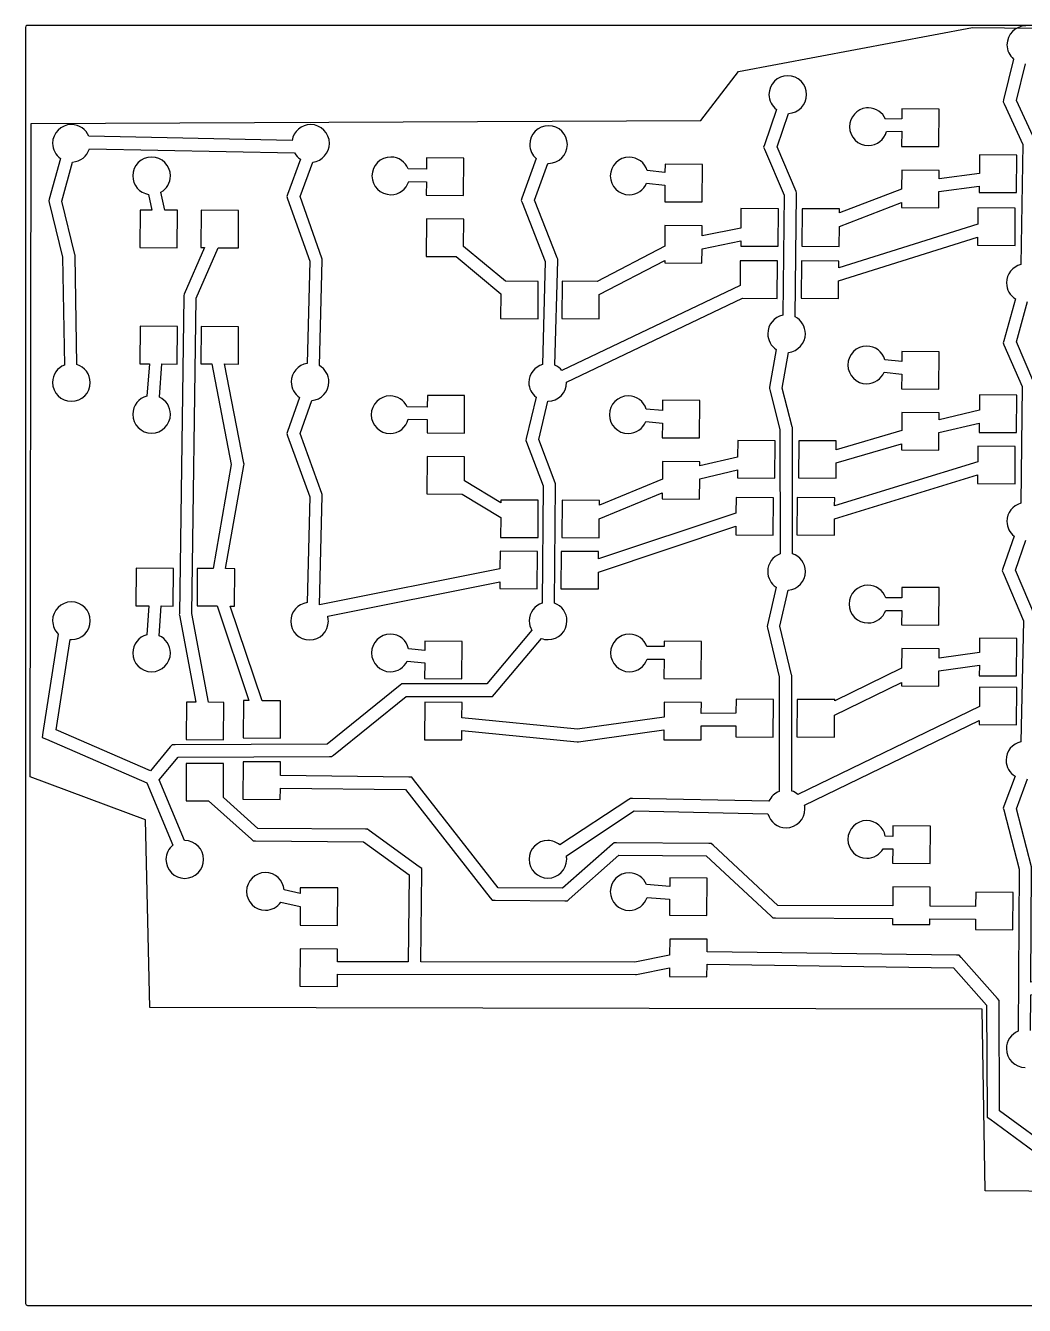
# Model space of a CAD drawing. Extents: x -65 to 306, y 72 to 292.
# Drawn here: x -27.1 to 52.4, y 72.6 to 174.6 of the extents above; entities that cross this region are included whole.
import ezdxf

# ---------------------------------------------------------------- set-up
doc = ezdxf.new("R2010")
doc.units = 0
doc.layers.add('Layer_1', color=7, linetype='CONTINUOUS')

msp = doc.modelspace()

# ---------------------------------------------------------------- linework, layer by layer
at = {"layer": 'Layer_1', "color": 7}
for points in [[(-27.13447, 174.470177), (-27.13447, 72.755538)], [(-27.037456, 174.611288), (-27.037456, 174.611288)], [(124.718724, 174.611288), (-26.993359, 174.611288)], [(-26.703159, 166.808888), (26.668512, 167.056933), (29.667671, 170.964949), (48.303905, 174.470459), (63.643922, 174.303412), (117.945552, 162.008062), (126.413525, 79.40238), (110.054037, 77.432581), (96.661441, 77.1875), (96.161662, 92.307781), (81.715895, 92.5799), (80.587297, 81.49788), (49.305244, 81.751146), (49.073432, 96.232787), (-17.230854, 96.351743), (-17.583225, 111.303679), (-26.768636, 114.741541), (-26.703159, 166.808888)], [(51.567292, 171.949097), (50.782361, 168.703542), (50.738264, 168.535972), (50.817639, 168.377222), (52.308125, 165.149306), (52.149375, 155.562569)], [(53.137153, 155.474375), (53.304722, 165.255139), (53.313542, 165.369792), (53.260625, 165.475625), (51.796597, 168.650625), (52.510972, 171.578681)], [(33.584444, 170.617361), (33.584444, 170.617361)], [(32.684861, 167.927431), (31.723542, 165.105208), (31.652986, 164.928819), (31.732361, 164.752431), (33.284583, 161.11), (33.17875, 151.532083)], [(34.184167, 151.390972), (34.281181, 161.198194), (34.29, 161.295208), (34.245903, 161.392222), (32.728958, 164.964097), (33.646181, 167.61875)], [(39.84625, 168.050903), (39.84625, 168.050903)], [(41.451389, 166.163542), (42.659653, 166.19), (42.650833, 164.990556), (45.631806, 164.972917), (45.649444, 167.945069), (42.677292, 167.971528), (42.668472, 167.186597), (41.372014, 167.160139)], [(-23.486181, 166.727986), (-23.486181, 166.727986)], [(14.525625, 166.630972), (14.525625, 166.630972)], [(-5.909028, 165.466806), (-22.101528, 165.793125)], [(-22.057431, 164.787708), (-5.715, 164.461389)], [(48.859722, 164.302639), (48.850903, 162.838611), (45.640625, 162.388819), (45.649444, 163.076736), (42.668472, 163.094375), (42.650833, 161.577431), (37.711944, 159.68125), (37.711944, 159.99875), (34.730972, 160.016389), (34.713333, 157.035417), (37.685486, 157.017778), (37.703125, 158.605278), (42.642014, 160.501458), (42.642014, 160.113403), (45.622986, 160.095764), (45.631806, 161.383403), (48.842083, 161.824375), (48.842083, 161.321667), (51.814236, 161.304028), (51.840694, 164.285), (48.859722, 164.302639), (48.859722, 164.302639)], [(-24.368125, 164.020417), (-25.258889, 160.774861), (-25.285347, 160.642569), (-25.258889, 160.519097), (-24.191736, 156.153472), (-24.041806, 147.563333)], [(-23.045208, 147.598611), (-23.195139, 156.250486), (-23.195139, 156.312222), (-23.212778, 156.365139), (-24.253472, 160.624931), (-23.406806, 163.738194)], [(-17.100903, 164.135069), (-17.100903, 164.135069)], [(-5.247569, 163.976319), (-6.270625, 161.162917), (-6.332361, 160.995347), (-6.270625, 160.818958), (-4.497917, 155.827153), (-4.709583, 147.686806)], [(-3.721806, 147.510417), (-3.501319, 155.897708), (-3.501319, 155.994722), (-3.527778, 156.082917), (-5.265208, 160.986528), (-4.259792, 163.738194)], [(1.957917, 164.135069), (1.957917, 164.135069)], [(3.386667, 162.194792), (4.788958, 162.159514), (4.780139, 161.101181), (7.761111, 161.074722), (7.77875, 164.055694), (4.797778, 164.082153), (4.788958, 163.164931), (3.342569, 163.200208)], [(13.537847, 164.011597), (12.408958, 160.863056), (12.347222, 160.686667), (12.417778, 160.519097), (14.261042, 155.809514), (14.049375, 147.607431)], [(15.037153, 147.554514), (15.257639, 155.897708), (15.257639, 156.003542), (15.222361, 156.091736), (13.414375, 160.704306), (14.463889, 163.632361)], [(20.946181, 164.12625), (20.946181, 164.12625)], [(22.339653, 162.053681), (23.786042, 161.886111), (23.777222, 160.580833), (26.758194, 160.563194), (26.784653, 163.535347), (23.803681, 163.561806), (23.794861, 162.900347), (22.38375, 163.059097)], [(-17.339028, 161.154097), (-17.074444, 159.901736), (-18.018125, 159.910556), (-18.035764, 156.929583), (-15.054792, 156.911944), (-15.037153, 159.892917), (-16.042569, 159.901736), (-16.35125, 161.330486)], [(-13.140972, 159.901736), (-13.167431, 156.920764), (-12.894028, 156.920764), (-14.499167, 153.198958), (-14.543264, 153.110764), (-14.543264, 153.004931), (-14.887222, 127.719583), (-14.896042, 127.666667), (-14.878403, 127.622569), (-13.581944, 120.681667), (-14.331597, 120.690486), (-14.358056, 117.709514), (-11.377083, 117.691875), (-11.350625, 120.672847), (-12.567708, 120.681667), (-13.890625, 127.754861), (-13.546667, 152.881458), (-11.809236, 156.911944), (-10.186458, 156.903125), (-10.168819, 159.884097), (-13.140972, 159.901736), (-13.140972, 159.901736)], [(4.788958, 159.205), (4.771319, 156.224028), (7.170208, 156.206389), (10.715625, 153.243056), (10.706806, 151.276319), (13.687778, 151.249861), (13.705417, 154.230833), (11.086042, 154.248472), (7.761111, 157.017778), (7.769931, 159.187361), (4.788958, 159.205), (4.788958, 159.205)], [(29.853819, 160.025208), (29.845, 158.481806), (26.767014, 157.846806), (26.775833, 158.667014), (23.794861, 158.684653), (23.786042, 157.026597), (18.397361, 154.222014), (15.601597, 154.248472), (15.575139, 151.2675), (18.556111, 151.241042), (18.564931, 153.190139), (23.777222, 155.897708), (23.777222, 155.703681), (26.749375, 155.686042), (26.758194, 156.82375), (29.836181, 157.449931), (29.836181, 157.044236), (32.817153, 157.026597), (32.834792, 159.99875), (29.853819, 160.025208), (29.853819, 160.025208)], [(48.727431, 160.086944), (48.718611, 158.790486), (37.641389, 155.315625), (37.641389, 155.844792), (34.669236, 155.862431), (34.642778, 152.890278), (37.62375, 152.863819), (37.632569, 154.266111), (48.709792, 157.740972), (48.709792, 157.105972), (51.690764, 157.088333), (51.708403, 160.069306), (48.727431, 160.086944), (48.727431, 160.086944)], [(15.954375, 146.205139), (29.986111, 152.890278), (32.746597, 152.872639), (32.773056, 155.853611), (29.792083, 155.87125), (29.783264, 153.895694), (15.592778, 147.131181)], [(51.717222, 152.837361), (50.791181, 149.494792), (50.738264, 149.327222), (50.808819, 149.168472), (52.246389, 145.861181), (52.140556, 136.539028)], [(53.137153, 136.486111), (53.242986, 145.967014), (53.242986, 146.072847), (53.198889, 146.169861), (51.796597, 149.397778), (52.687361, 152.625694)], [(-18.018125, 150.650139), (-18.035764, 147.669167), (-17.277292, 147.660347), (-17.471319, 145.085069)], [(-16.474722, 144.996875), (-16.280694, 147.651528), (-15.054792, 147.642708), (-15.037153, 150.623681), (-18.018125, 150.650139), (-18.018125, 150.650139)], [(-13.140972, 150.641319), (-13.167431, 147.660347), (-12.311944, 147.651528), (-10.750903, 139.634653), (-12.206111, 131.344375), (-13.458472, 131.353194), (-13.476111, 128.372222), (-11.888611, 128.363403), (-9.348611, 120.822778), (-9.789583, 120.822778), (-9.816042, 117.841806), (-6.835069, 117.824167), (-6.817431, 120.796319), (-8.290278, 120.805139), (-10.839097, 128.354583), (-10.495139, 128.354583), (-10.4775, 131.326736), (-11.200694, 131.335556), (-9.754306, 139.564097), (-9.736667, 139.652292), (-9.754306, 139.740486), (-11.288889, 147.651528), (-10.186458, 147.642708), (-10.168819, 150.614861), (-13.140972, 150.641319), (-13.140972, 150.641319)], [(39.872708, 149.071458), (39.872708, 149.071458)], [(32.667222, 148.806875), (32.138056, 145.790625), (32.120417, 145.684792), (32.146875, 145.578958), (32.958264, 142.421597), (32.967083, 132.508542)], [(33.963681, 132.526181), (33.954861, 142.509792), (33.954861, 142.571528), (33.937222, 142.633264), (33.143472, 145.720069), (33.637361, 148.56875)], [(41.257361, 146.98125), (42.659653, 146.8225), (42.650833, 145.667153), (45.631806, 145.640694), (45.649444, 148.621667), (42.677292, 148.639306), (42.668472, 147.836736), (41.310278, 147.986667)], [(-5.318125, 144.979236), (-6.270625, 142.271667), (-6.332361, 142.095278), (-6.270625, 141.927708), (-4.497917, 137.059375), (-4.718403, 128.627986)], [(4.868333, 145.137986), (4.859514, 144.203125), (3.254375, 144.238403)], [(3.351389, 143.241806), (4.850694, 143.215347), (4.841875, 142.165833), (7.822847, 142.139375), (7.840486, 145.120347), (4.868333, 145.137986), (4.868333, 145.137986)], [(13.537847, 144.996875), (12.744097, 141.698403), (12.708819, 141.548472), (12.761736, 141.407361), (14.093472, 137.923681), (14.014097, 128.592708)], [(20.875625, 145.102708), (20.875625, 145.102708)], [(48.859722, 145.173264), (48.850903, 143.956181), (45.640625, 143.206528), (45.649444, 143.744514), (42.668472, 143.770972), (42.659653, 142.333403), (37.447361, 140.807639), (37.447361, 141.513194), (34.475208, 141.530833), (34.44875, 138.558681), (37.429722, 138.532222), (37.438542, 139.766944), (42.650833, 141.292708), (42.642014, 140.79), (45.622986, 140.772361), (45.631806, 142.183472), (48.842083, 142.933125), (48.842083, 142.192292), (51.814236, 142.174653), (51.840694, 145.146806), (48.859722, 145.173264), (48.859722, 145.173264)], [(-3.069167, 127.543194), (10.645069, 130.294861), (10.63625, 129.739236), (13.617222, 129.721597), (13.643681, 132.702569), (10.662708, 132.720208), (10.653889, 131.326736), (-3.730625, 128.442778), (-3.501319, 137.13875), (-3.501319, 137.235764), (-3.527778, 137.323958), (-5.265208, 142.104097), (-4.339167, 144.723472)], [(15.010694, 128.575069), (15.090069, 137.994236), (15.090069, 138.09125), (15.063611, 138.179444), (13.749514, 141.619028), (14.481528, 144.670556)], [(22.269097, 143.047778), (23.592014, 142.933125), (23.583194, 141.768958), (26.564167, 141.751319), (26.581806, 144.732292), (23.609653, 144.749931), (23.600833, 143.938542), (22.313194, 144.053194)], [(29.598056, 141.539653), (29.589236, 140.225556), (26.581806, 139.52), (26.581806, 139.855139), (23.600833, 139.881597), (23.592014, 138.461667), (18.57375, 136.397917), (18.57375, 136.777153), (15.601597, 136.794792), (15.575139, 133.822639), (18.556111, 133.796181), (18.564931, 135.313125), (23.583194, 137.385694), (23.583194, 136.900625), (26.555347, 136.874167), (26.572986, 138.496944), (29.580417, 139.2025), (29.580417, 138.558681), (32.552569, 138.541042), (32.579028, 141.522014), (29.598056, 141.539653), (29.598056, 141.539653)], [(48.727431, 141.089861), (48.718611, 139.846319), (37.315069, 136.345), (37.323889, 136.971181), (34.342917, 136.997639), (34.316458, 134.016667), (37.297431, 133.990208), (37.30625, 135.295486), (48.709792, 138.805625), (48.709792, 138.108889), (51.690764, 138.082431), (51.708403, 141.063403), (48.727431, 141.089861), (48.727431, 141.089861)], [(4.859514, 140.269653), (4.833056, 137.288681), (7.655278, 137.271042), (10.715625, 135.418958), (10.706806, 133.822639), (13.687778, 133.805), (13.705417, 136.785972), (10.724444, 136.803611), (10.724444, 136.574306), (7.822847, 138.338194), (7.840486, 140.243194), (4.859514, 140.269653), (4.859514, 140.269653)], [(29.465764, 136.997639), (29.456944, 135.762917), (18.512014, 132.102847), (18.512014, 132.69375), (15.531042, 132.711389), (15.513403, 129.730417), (18.494375, 129.712778), (18.503194, 131.044514), (29.448125, 134.713403), (29.448125, 134.025486), (32.429097, 133.999028), (32.446736, 136.98), (29.465764, 136.997639), (29.465764, 136.997639)], [(51.620208, 133.928472), (50.729444, 131.344375), (50.667708, 131.167986), (50.747083, 130.991597), (52.369861, 127.181597), (52.158194, 117.533125)], [(53.145972, 117.400833), (53.375278, 127.260972), (53.375278, 127.375625), (53.331181, 127.472639), (51.734861, 131.203264), (52.563889, 133.602153)], [(-18.326806, 131.362014), (-18.353264, 128.381042), (-17.321389, 128.372222), (-17.488958, 126.070347)], [(-16.492361, 125.990972), (-16.324792, 128.363403), (-15.372292, 128.354583), (-15.345833, 131.335556), (-18.326806, 131.362014), (-18.326806, 131.362014)], [(32.649583, 129.862708), (31.961667, 126.846458), (31.935208, 126.731806), (31.961667, 126.617153), (32.896528, 122.710139), (32.905347, 113.582014)], [(33.910764, 113.608472), (33.901944, 122.763056), (33.901944, 122.815972), (33.884306, 122.877708), (32.958264, 126.740625), (33.619722, 129.606944)], [(39.969722, 130.012639), (39.969722, 130.012639)], [(41.389653, 128.010625), (42.659653, 128.010625), (42.650833, 126.855278), (45.631806, 126.837639), (45.649444, 129.818611), (42.677292, 129.83625), (42.668472, 129.007222), (41.389653, 129.007222)], [(-24.535694, 126.114444), (-25.752778, 118.273958), (-25.814514, 117.885903), (-25.461736, 117.735972), (-17.480139, 114.269931), (-15.407569, 109.304583)], [(13.193889, 126.423125), (9.595556, 122.145694), (3.007431, 122.145694), (2.831042, 122.145694), (2.69875, 122.039861), (-3.104444, 117.356736), (-15.231181, 117.295), (-15.460486, 117.295), (-15.610417, 117.118611), (-17.197917, 115.23125), (-24.703264, 118.494444), (-23.592014, 125.691111)], [(-14.472708, 109.657361), (-16.501181, 114.508056), (-14.993056, 116.298403), (-2.928056, 116.360139), (-2.760486, 116.360139), (-2.619375, 116.465972), (3.192639, 121.149097), (9.824861, 121.149097), (10.062986, 121.149097), (10.212917, 121.325486), (13.952361, 125.770486)], [(1.922639, 126.114444), (1.922639, 126.114444)], [(3.263194, 123.9625), (4.656667, 123.821389), (4.647847, 122.577847), (7.628819, 122.551389), (7.646458, 125.532361), (4.665486, 125.558819), (4.665486, 124.817986), (3.377847, 124.950278)], [(20.963819, 126.114444), (20.963819, 126.114444)], [(22.374931, 124.12125), (23.724306, 124.12125), (23.715486, 122.577847), (26.696458, 122.551389), (26.714097, 125.532361), (23.733125, 125.558819), (23.733125, 125.117847), (22.366111, 125.117847)], [(48.859722, 125.779306), (48.850903, 124.641597), (45.640625, 124.200625), (45.649444, 124.941458), (42.668472, 124.959097), (42.650833, 123.389236), (37.323889, 120.7875), (37.323889, 120.893333), (34.342917, 120.910972), (34.316458, 117.93), (37.297431, 117.912361), (37.315069, 119.667431), (42.642014, 122.269167), (42.642014, 121.986944), (45.622986, 121.960486), (45.631806, 123.186389), (48.850903, 123.627361), (48.842083, 122.798333), (51.814236, 122.780694), (51.840694, 125.761667), (48.859722, 125.779306), (48.859722, 125.779306)], [(34.925, 112.488403), (48.842083, 119.235278), (48.842083, 118.908958), (51.814236, 118.891319), (51.840694, 121.872292), (48.859722, 121.889931), (48.850903, 120.346528), (34.387014, 113.343889)], [(29.465764, 120.919792), (29.456944, 119.817361), (26.696458, 119.799722), (26.705278, 120.664028), (23.733125, 120.681667), (23.724306, 119.499861), (16.8275, 118.547361), (7.628819, 119.438125), (7.637639, 120.664028), (4.665486, 120.681667), (4.639028, 117.700694), (7.62, 117.683056), (7.628819, 118.432708), (16.801042, 117.541944), (16.862778, 117.533125), (16.924514, 117.541944), (23.715486, 118.485625), (23.706667, 117.700694), (26.687639, 117.683056), (26.696458, 118.794306), (29.456944, 118.811944), (29.448125, 117.938819), (32.429097, 117.912361), (32.446736, 120.893333), (29.465764, 120.919792), (29.465764, 120.919792)], [(-14.340417, 115.813333), (-14.358056, 112.841181), (-12.567708, 112.823542), (-9.145764, 109.763194), (-9.004653, 109.630903), (-8.810625, 109.630903), (-0.229306, 109.569167), (3.430764, 106.923333), (3.351389, 99.99125), (-2.293056, 100.000069), (-2.284236, 101.014306), (-5.256389, 101.031944), (-5.282847, 98.050972), (-2.301875, 98.033333), (-2.293056, 99.003472), (21.440069, 98.977014), (21.492986, 98.977014), (21.537083, 98.985833), (24.165278, 99.506181), (24.165278, 98.827083), (27.14625, 98.809444), (27.155069, 99.806042), (46.778333, 99.523819), (49.415347, 96.542847), (49.468264, 87.873333), (49.468264, 87.626389), (49.671111, 87.476458), (54.733472, 83.754653)], [(55.112708, 84.715972), (50.464861, 88.129097), (50.420764, 96.736875), (50.420764, 96.922083), (50.288472, 97.063194), (47.386875, 100.352847), (47.236944, 100.520417), (47.016458, 100.529236), (27.155069, 100.802639), (27.163889, 101.790417), (24.182917, 101.808056), (24.174097, 100.529236), (21.387153, 99.982431), (4.347986, 99.99125), (4.436181, 107.161458), (4.436181, 107.426042), (4.224514, 107.575972), (0.238125, 110.46875), (0.105833, 110.565764), (-0.052917, 110.565764), (-8.625417, 110.636319), (-11.377083, 113.088125), (-11.359444, 115.795694), (-14.340417, 115.813333), (-14.340417, 115.813333)], [(-9.798403, 115.945625), (-9.824861, 112.964653), (-6.843889, 112.947014), (-6.835069, 113.837778), (3.130903, 113.723125), (9.877778, 105.097708), (10.027708, 104.903681), (10.265833, 104.903681), (15.830903, 104.859583), (16.024931, 104.859583), (16.166042, 104.983056), (20.134792, 108.493194), (27.093333, 108.431458), (32.261528, 103.624861), (32.402639, 103.492569), (32.605486, 103.492569), (41.936458, 103.448472), (41.936458, 102.981042), (44.908611, 102.963403), (44.908611, 103.422014), (48.551042, 103.395556), (48.542222, 102.566528), (51.523194, 102.548889), (51.540833, 105.521042), (48.559861, 105.5475), (48.551042, 104.400972), (44.917431, 104.427431), (44.935069, 105.935556), (41.954097, 105.962014), (41.945278, 104.453889), (32.799514, 104.489167), (27.631319, 109.295764), (27.490208, 109.428056), (27.296181, 109.428056), (19.949583, 109.489792), (19.755556, 109.489792), (19.614444, 109.366319), (15.645694, 105.856181), (10.521597, 105.900278), (3.774722, 114.525694), (3.633611, 114.719722), (3.386667, 114.719722), (-6.82625, 114.834375), (-6.817431, 115.927986), (-9.798403, 115.945625), (-9.798403, 115.945625)], [(51.699583, 114.781458), (50.808819, 112.400208), (50.747083, 112.250278), (50.791181, 112.100347), (52.008264, 107.390764), (51.928889, 94.461458)], [(52.934306, 94.523194), (52.951944, 97.371875), (63.1825, 97.680556), (63.200139, 97.680556), (67.636319, 97.142569), (67.6275, 95.934306), (70.608472, 95.916667), (70.626111, 98.897639), (67.645139, 98.915278), (67.636319, 98.139167), (63.305972, 98.677153), (63.261875, 98.685972), (63.226597, 98.677153), (52.951944, 98.377292), (53.004861, 107.443681), (53.004861, 107.505417), (52.996042, 107.567153), (51.796597, 112.197361), (52.696181, 114.578611)], [(32.085139, 112.797083), (21.210764, 113.026389), (21.052014, 113.026389), (20.919722, 112.947014), (15.425208, 109.313403)], [(15.945556, 108.457917), (21.351875, 112.029792), (32.005764, 111.791667)], [(39.872708, 111.253681), (39.872708, 111.253681)], [(41.186806, 109.013542), (41.945278, 108.995903), (41.936458, 107.849375), (44.917431, 107.831736), (44.943889, 110.812708), (41.962917, 110.830347), (41.954097, 109.9925), (41.354375, 110.010139)], [(-8.034514, 107.108542), (-8.034514, 107.108542)], [(20.946181, 107.090903), (20.946181, 107.090903)], [(22.374931, 105.132986), (24.174097, 104.983056), (24.165278, 103.704236), (27.14625, 103.677778), (27.172708, 106.65875), (24.191736, 106.685208), (24.182917, 105.988472), (22.330833, 106.147222)], [(-6.808611, 104.75375), (-5.265208, 104.409792), (-5.274028, 102.928125), (-2.293056, 102.901667), (-2.275417, 105.882639), (-5.256389, 105.900278), (-5.256389, 105.441667), (-6.544028, 105.723889)], [(-26.993359, 72.614427), (124.718724, 72.614427)]]:
    msp.add_lwpolyline(points, dxfattribs=at)
for points in [[(-27.037456, 174.611288), (-27.095742, 174.592182), (-27.137512, 174.531436), (-27.13447, 174.470177)], [(-26.993359, 174.611288), (-27.007939, 174.613546), (-27.022878, 174.613546), (-27.037456, 174.611288)], [(52.54625, 174.586111), (51.717823, 174.586111), (51.046944, 173.906413), (51.046944, 173.077986)], [(51.046944, 173.077986), (51.046944, 172.625595), (51.250576, 172.224117), (51.567292, 171.949097)], [(33.584444, 170.617361), (32.756018, 170.617361), (32.085139, 169.946482), (32.085139, 169.118056)], [(35.08375, 169.118056), (35.08375, 169.946482), (34.412871, 170.617361), (33.584444, 170.617361)], [(32.085139, 169.118056), (32.085139, 168.629529), (32.323334, 168.20131), (32.684861, 167.927431)], [(33.646181, 167.61875), (34.446822, 167.650212), (35.08375, 168.309701), (35.08375, 169.118056)], [(39.84625, 168.050903), (39.089866, 167.974088), (38.505694, 167.328247), (38.505694, 166.551597)], [(40.005, 168.050903), (39.953224, 168.050903), (39.896675, 168.056025), (39.84625, 168.050903)], [(41.372014, 167.160139), (41.139858, 167.688292), (40.618924, 168.050903), (40.005, 168.050903)], [(-23.486181, 166.727986), (-24.314608, 166.727986), (-24.985486, 166.057107), (-24.985486, 165.228681)], [(-22.101528, 165.793125), (-22.324728, 166.341392), (-22.857719, 166.727986), (-23.486181, 166.727986)], [(-4.427361, 166.727986), (-5.173432, 166.727986), (-5.793357, 166.18021), (-5.909028, 165.466806)], [(-2.928056, 165.228681), (-2.928056, 166.057107), (-3.598934, 166.727986), (-4.427361, 166.727986)], [(14.525625, 166.630972), (13.697198, 166.630972), (13.026319, 165.960093), (13.026319, 165.131667)], [(16.024931, 165.131667), (16.024931, 165.960093), (15.354052, 166.630972), (14.525625, 166.630972)], [(38.505694, 166.551597), (38.505694, 165.723171), (39.176573, 165.052292), (40.005, 165.052292)], [(40.005, 165.052292), (40.697895, 165.052292), (41.27912, 165.525099), (41.451389, 166.163542)], [(-24.985486, 165.228681), (-24.985486, 164.731216), (-24.740998, 164.293306), (-24.368125, 164.020417)], [(-23.406806, 163.738194), (-22.766912, 163.772645), (-22.237263, 164.198053), (-22.057431, 164.787708)], [(-5.715, 164.461389), (-5.598447, 164.266752), (-5.436821, 164.100664), (-5.247569, 163.976319)], [(-4.259792, 163.738194), (-3.511835, 163.823016), (-2.928056, 164.458039), (-2.928056, 165.228681)], [(13.026319, 165.131667), (13.026319, 164.685123), (13.228211, 164.28638), (13.537847, 164.011597)], [(14.525625, 163.632361), (15.354052, 163.632361), (16.024931, 164.30324), (16.024931, 165.131667)], [(-17.100903, 164.135069), (-17.92933, 164.135069), (-18.600208, 163.464191), (-18.600208, 162.635764)], [(-15.601597, 162.635764), (-15.601597, 163.464191), (-16.272476, 164.135069), (-17.100903, 164.135069)], [(1.957917, 164.135069), (1.12949, 164.135069), (0.458611, 163.464191), (0.458611, 162.635764)], [(3.342569, 163.200208), (3.119109, 163.747914), (2.585975, 164.135069), (1.957917, 164.135069)], [(14.463889, 163.632361), (14.484992, 163.631481), (14.504305, 163.632361), (14.525625, 163.632361)], [(20.946181, 164.12625), (20.117753, 164.12625), (19.446875, 163.455371), (19.446875, 162.626944)], [(22.38375, 163.059097), (22.198791, 163.677807), (21.625049, 164.12625), (20.946181, 164.12625)], [(-18.600208, 162.635764), (-18.600208, 161.888188), (-18.054551, 161.267965), (-17.339028, 161.154097)], [(-16.35125, 161.330486), (-15.902231, 161.589671), (-15.601597, 162.080051), (-15.601597, 162.635764)], [(0.458611, 162.635764), (0.458611, 161.807337), (1.12949, 161.136458), (1.957917, 161.136458)], [(1.957917, 161.136458), (2.6339, 161.136458), (3.19921, 161.580134), (3.386667, 162.194792)], [(19.446875, 162.626944), (19.446875, 161.798518), (20.117753, 161.127639), (20.946181, 161.127639)], [(20.946181, 161.127639), (21.571402, 161.127639), (22.114378, 161.509906), (22.339653, 162.053681)], [(52.149375, 155.562569), (51.496251, 155.400323), (51.011667, 154.810676), (51.011667, 154.107361)], [(51.011667, 154.107361), (51.011667, 153.570874), (51.293725, 153.102492), (51.717222, 152.837361)], [(33.17875, 151.532083), (32.499294, 151.38909), (31.988125, 150.781223), (31.988125, 150.059236)], [(34.986736, 150.059236), (34.986736, 150.635771), (34.661201, 151.139871), (34.184167, 151.390972)], [(31.988125, 150.059236), (31.988125, 149.5343), (32.258883, 149.074896), (32.667222, 148.806875)], [(33.637361, 148.56875), (34.393745, 148.645565), (34.986736, 149.282586), (34.986736, 150.059236)], [(39.872708, 149.071458), (39.044282, 149.071458), (38.373403, 148.39176), (38.373403, 147.563333)], [(41.310278, 147.986667), (41.12884, 148.610993), (40.55557, 149.071458), (39.872708, 149.071458)], [(-24.041806, 147.563333), (-24.594533, 147.342235), (-24.985486, 146.801537), (-24.985486, 146.169861)], [(-21.986875, 146.169861), (-21.986875, 146.842958), (-22.434606, 147.408695), (-23.045208, 147.598611)], [(-4.709583, 147.686806), (-5.422987, 147.571134), (-5.970764, 146.96003), (-5.970764, 146.213958)], [(-2.972153, 146.213958), (-2.972153, 146.769163), (-3.273463, 147.251057), (-3.721806, 147.510417)], [(14.049375, 147.607431), (13.420901, 147.42864), (12.955764, 146.855672), (12.955764, 146.169861)], [(15.592778, 147.131181), (15.440241, 147.310665), (15.257866, 147.462608), (15.037153, 147.554514)], [(38.373403, 147.563333), (38.373403, 146.734907), (39.044282, 146.064028), (39.872708, 146.064028)], [(39.872708, 146.064028), (40.494029, 146.064028), (41.02965, 146.442877), (41.257361, 146.98125)], [(-24.985486, 146.169861), (-24.985486, 145.341434), (-24.314608, 144.670556), (-23.486181, 144.670556)], [(-23.486181, 144.670556), (-22.657753, 144.670556), (-21.986875, 145.341434), (-21.986875, 146.169861)], [(-5.970764, 146.213958), (-5.970764, 145.700737), (-5.711235, 145.249676), (-5.318125, 144.979236)], [(-4.339167, 144.723472), (-3.574279, 144.792007), (-2.972153, 145.431238), (-2.972153, 146.213958)], [(12.955764, 146.169861), (12.955764, 145.69027), (13.187565, 145.27146), (13.537847, 144.996875)], [(14.481528, 144.670556), (15.298073, 144.684303), (15.954375, 145.350037), (15.954375, 146.169861)], [(15.954375, 146.169861), (15.954375, 146.182045), (15.954664, 146.193026), (15.954375, 146.205139)], [(-17.471319, 145.085069), (-18.120377, 144.919995), (-18.600208, 144.339108), (-18.600208, 143.638681)], [(-15.601597, 143.638681), (-15.601597, 144.243184), (-15.959537, 144.759396), (-16.474722, 144.996875)], [(1.896181, 145.102708), (1.067753, 145.102708), (0.396875, 144.431829), (0.396875, 143.603403)], [(3.254375, 144.238403), (3.014667, 144.747884), (2.496526, 145.102708), (1.896181, 145.102708)], [(20.875625, 145.102708), (20.047198, 145.102708), (19.376319, 144.431829), (19.376319, 143.603403)], [(22.313194, 144.053194), (22.123277, 144.663796), (21.548722, 145.102708), (20.875625, 145.102708)], [(-18.600208, 143.638681), (-18.600208, 142.810254), (-17.92933, 142.130556), (-17.100903, 142.130556)], [(-17.100903, 142.130556), (-16.272476, 142.130556), (-15.601597, 142.810254), (-15.601597, 143.638681)], [(0.396875, 143.603403), (0.396875, 142.774976), (1.067753, 142.104097), (1.896181, 142.104097)], [(1.896181, 142.104097), (2.598212, 142.104097), (3.187881, 142.59049), (3.351389, 143.241806)], [(19.376319, 143.603403), (19.376319, 142.774976), (20.047198, 142.104097), (20.875625, 142.104097)], [(20.875625, 142.104097), (21.50652, 142.104097), (22.047485, 142.496135), (22.269097, 143.047778)], [(52.140556, 136.539028), (51.512081, 136.360237), (51.046944, 135.78727), (51.046944, 135.101458)], [(51.046944, 135.101458), (51.046944, 134.624297), (51.272965, 134.203201), (51.620208, 133.928472)], [(32.967083, 132.508542), (32.394804, 132.297163), (31.988125, 131.751972), (31.988125, 131.10625)], [(34.986736, 131.10625), (34.986736, 131.766935), (34.556878, 132.326116), (33.963681, 132.526181)], [(31.988125, 131.10625), (31.988125, 130.588482), (32.25058, 130.13227), (32.649583, 129.862708)], [(33.619722, 129.606944), (34.384638, 129.675451), (34.986736, 130.323509), (34.986736, 131.10625)], [(39.969722, 130.012639), (39.141296, 130.012639), (38.470417, 129.34176), (38.470417, 128.513333)], [(41.389653, 129.007222), (41.18437, 129.59099), (40.623668, 130.012639), (39.969722, 130.012639)], [(-23.486181, 128.680903), (-24.314608, 128.680903), (-24.985486, 128.010024), (-24.985486, 127.181597)], [(-21.986875, 127.181597), (-21.986875, 128.010024), (-22.657753, 128.680903), (-23.486181, 128.680903)], [(-4.718403, 128.627986), (-5.44898, 128.527253), (-6.014861, 127.904591), (-6.014861, 127.146319)], [(14.014097, 128.592708), (13.420901, 128.392644), (12.991042, 127.833463), (12.991042, 127.172778)], [(15.989653, 127.172778), (15.989653, 127.819987), (15.585049, 128.364772), (15.010694, 128.575069)], [(-3.01625, 127.146319), (-3.01625, 127.283654), (-3.034599, 127.416827), (-3.069167, 127.543194)], [(38.470417, 128.513333), (38.470417, 127.684907), (39.141296, 127.005208), (39.969722, 127.005208)], [(39.969722, 127.005208), (40.623668, 127.005208), (41.18437, 127.426857), (41.389653, 128.010625)], [(-24.985486, 127.181597), (-24.985486, 126.762915), (-24.81232, 126.386555), (-24.535694, 126.114444)], [(-23.486181, 125.682292), (-22.657753, 125.682292), (-21.986875, 126.353171), (-21.986875, 127.181597)], [(-6.014861, 127.146319), (-6.014861, 126.317893), (-5.343983, 125.647014), (-4.515556, 125.647014)], [(-4.515556, 125.647014), (-3.687128, 125.647014), (-3.01625, 126.317893), (-3.01625, 127.146319)], [(12.991042, 127.172778), (12.991042, 126.899556), (13.066256, 126.643758), (13.193889, 126.423125)], [(14.490347, 125.673472), (15.318774, 125.673472), (15.989653, 126.344351), (15.989653, 127.172778)], [(-23.592014, 125.691111), (-23.558027, 125.688808), (-23.520751, 125.682292), (-23.486181, 125.682292)], [(-17.488958, 126.070347), (-18.129885, 125.899738), (-18.600208, 125.309795), (-18.600208, 124.615139)], [(-15.601597, 124.615139), (-15.601597, 125.226633), (-15.967556, 125.757408), (-16.492361, 125.990972)], [(1.922639, 126.114444), (1.094212, 126.114444), (0.423333, 125.443566), (0.423333, 124.615139)], [(3.377847, 124.950278), (3.224276, 125.615549), (2.634568, 126.114444), (1.922639, 126.114444)], [(13.952361, 125.770486), (14.120227, 125.70553), (14.299554, 125.673472), (14.490347, 125.673472)], [(20.963819, 126.114444), (20.135392, 126.114444), (19.464514, 125.443566), (19.464514, 124.615139)], [(22.366111, 125.117847), (22.157899, 125.696163), (21.613865, 126.114444), (20.963819, 126.114444)], [(-18.600208, 124.615139), (-18.600208, 123.786712), (-17.92933, 123.115833), (-17.100903, 123.115833)], [(-17.100903, 123.115833), (-16.272476, 123.115833), (-15.601597, 123.786712), (-15.601597, 124.615139)], [(0.423333, 124.615139), (0.423333, 123.786712), (1.094212, 123.115833), (1.922639, 123.115833)], [(19.464514, 124.615139), (19.464514, 123.786712), (20.135392, 123.115833), (20.963819, 123.115833)], [(1.922639, 123.115833), (2.517331, 123.115833), (3.020569, 123.46076), (3.263194, 123.9625)], [(20.963819, 123.115833), (21.620603, 123.115833), (22.171819, 123.533514), (22.374931, 124.12125)], [(52.158194, 117.533125), (51.483878, 117.386485), (50.976389, 116.787539), (50.976389, 116.069097)], [(50.976389, 116.069097), (50.976389, 115.5246), (51.265495, 115.044286), (51.699583, 114.781458)], [(32.905347, 113.582014), (32.541323, 113.43954), (32.246155, 113.151363), (32.085139, 112.797083)], [(34.387014, 113.343889), (34.247026, 113.456532), (34.085476, 113.55165), (33.910764, 113.608472)], [(34.951458, 112.179722), (34.951458, 112.286078), (34.946048, 112.388307), (34.925, 112.488403)], [(32.005764, 111.791667), (32.178746, 111.154296), (32.76002, 110.680417), (33.452153, 110.680417)], [(33.452153, 110.680417), (34.280579, 110.680417), (34.951458, 111.351296), (34.951458, 112.179722)], [(39.872708, 111.253681), (39.044282, 111.253681), (38.373403, 110.582802), (38.373403, 109.754375)], [(41.354375, 110.010139), (41.231837, 110.715339), (40.612955, 111.253681), (39.872708, 111.253681)], [(-15.407569, 109.304583), (-15.73974, 109.029448), (-15.954375, 108.623073), (-15.954375, 108.158056)], [(-14.455069, 109.657361), (-14.460805, 109.657361), (-14.466988, 109.657426), (-14.472708, 109.657361)], [(-12.955764, 108.158056), (-12.955764, 108.986482), (-13.626642, 109.657361), (-14.455069, 109.657361)], [(14.472708, 109.666181), (13.644281, 109.666181), (12.973403, 108.995302), (12.973403, 108.166875)], [(15.425208, 109.313403), (15.165618, 109.528422), (14.836119, 109.666181), (14.472708, 109.666181)], [(38.373403, 109.754375), (38.373403, 108.925948), (39.044282, 108.24625), (39.872708, 108.24625)], [(-15.954375, 108.158056), (-15.954375, 107.329629), (-15.283497, 106.649931), (-14.455069, 106.649931)], [(-14.455069, 106.649931), (-13.626642, 106.649931), (-12.955764, 107.329629), (-12.955764, 108.158056)], [(12.973403, 108.166875), (12.973403, 107.338448), (13.644281, 106.667569), (14.472708, 106.667569)], [(14.472708, 106.667569), (15.301136, 106.667569), (15.972014, 107.338448), (15.972014, 108.166875)], [(15.972014, 108.166875), (15.972014, 108.267476), (15.96444, 108.362864), (15.945556, 108.457917)], [(39.872708, 108.24625), (40.435335, 108.24625), (40.930113, 108.555258), (41.186806, 109.013542)], [(-8.034514, 107.108542), (-8.862941, 107.108542), (-9.533819, 106.437663), (-9.533819, 105.609236)], [(-6.544028, 105.723889), (-6.604094, 106.497268), (-7.245723, 107.108542), (-8.034514, 107.108542)], [(20.946181, 107.090903), (20.117753, 107.090903), (19.446875, 106.420024), (19.446875, 105.591597)], [(22.330833, 106.147222), (22.109221, 106.698865), (21.577076, 107.090903), (20.946181, 107.090903)], [(-9.533819, 105.609236), (-9.533819, 104.780809), (-8.862941, 104.109931), (-8.034514, 104.109931)], [(19.446875, 105.591597), (19.446875, 104.763171), (20.117753, 104.092292), (20.946181, 104.092292)], [(20.946181, 104.092292), (21.616441, 104.092292), (22.182632, 104.526366), (22.374931, 105.132986)], [(-8.034514, 104.109931), (-7.525684, 104.109931), (-7.079824, 104.366307), (-6.808611, 104.75375)], [(51.928889, 94.461458), (51.38659, 94.235511), (51.002847, 93.700963), (51.002847, 93.076806)], [(51.002847, 93.076806), (51.002847, 92.248379), (51.673726, 91.5775), (52.502153, 91.5775)], [(-27.13447, 72.755538), (-27.134463, 72.681655), (-27.067243, 72.614436), (-26.993359, 72.614427)]]:
    msp.add_open_spline(points, degree=3, dxfattribs=at)

doc.saveas('drawing.dxf')
